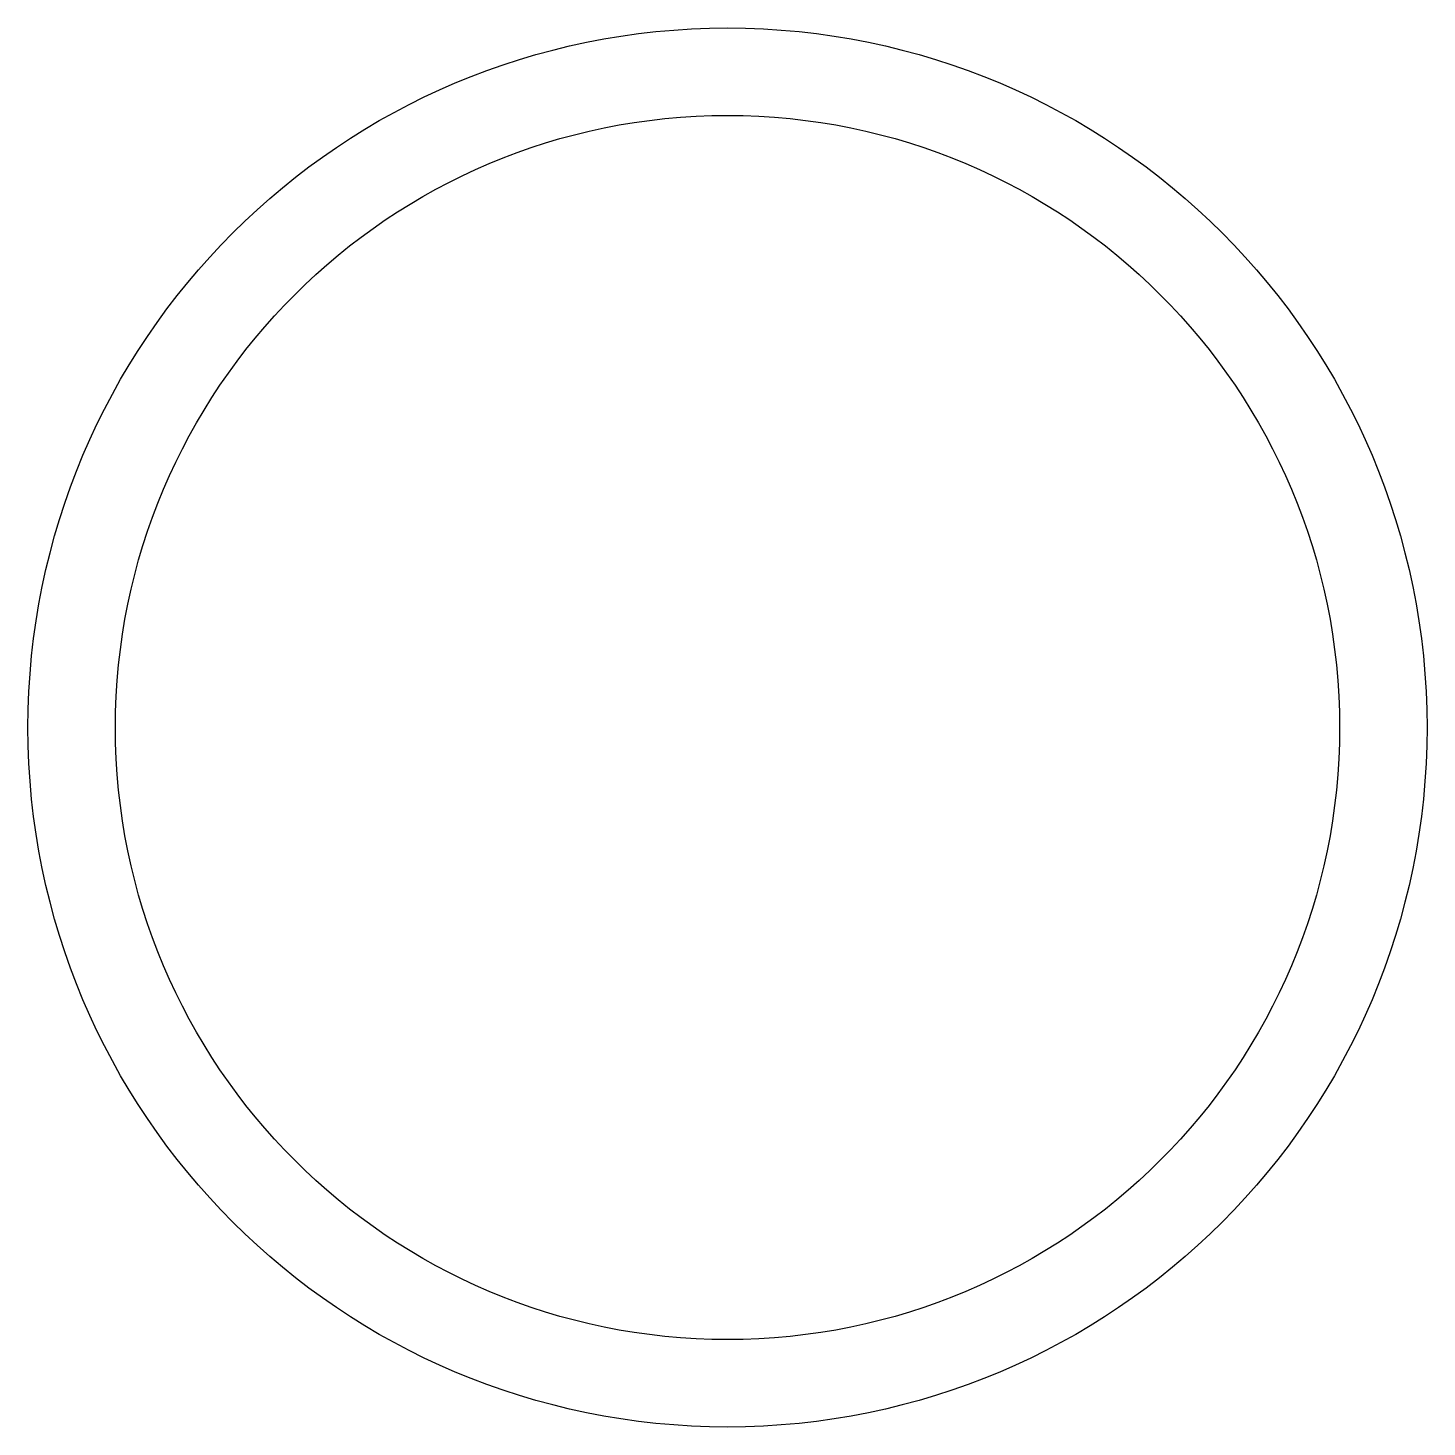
# Model space of a CAD drawing. Header units: millimetres. Extents: x -40 to 40, y -40 to 40.
import ezdxf

# ---------------------------------------------------------------- set-up
doc = ezdxf.new("R2010")
doc.units = ezdxf.units.MM
doc.layers.get('0').update_dxf_attribs({"linetype": 'CONTINUOUS'})

msp = doc.modelspace()

# ---------------------------------------------------------------- linework, layer by layer
for radius in [40, 40, 35, 35]:
    msp.add_circle((0, 0), radius)

doc.saveas('drawing.dxf')
